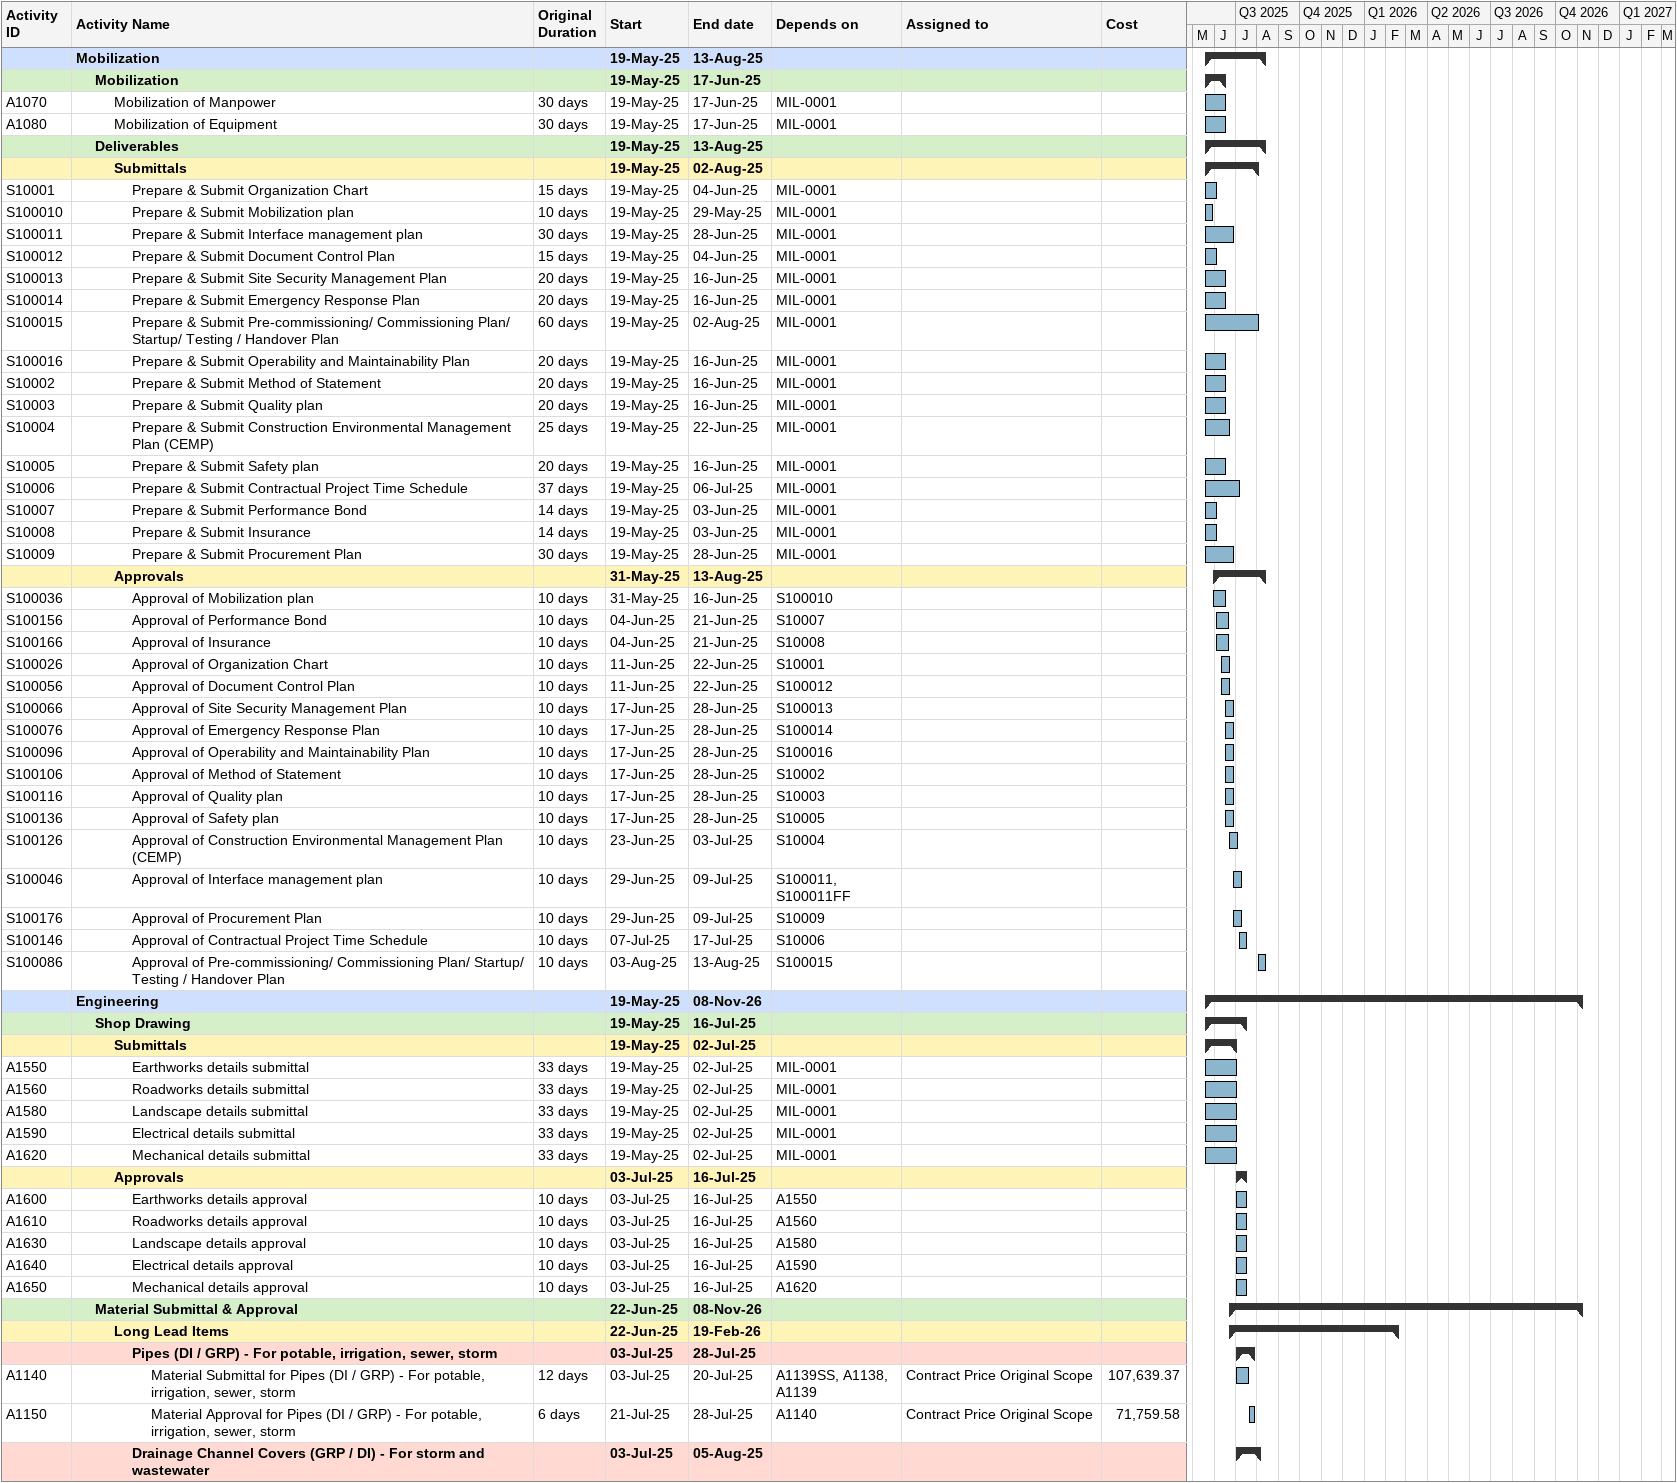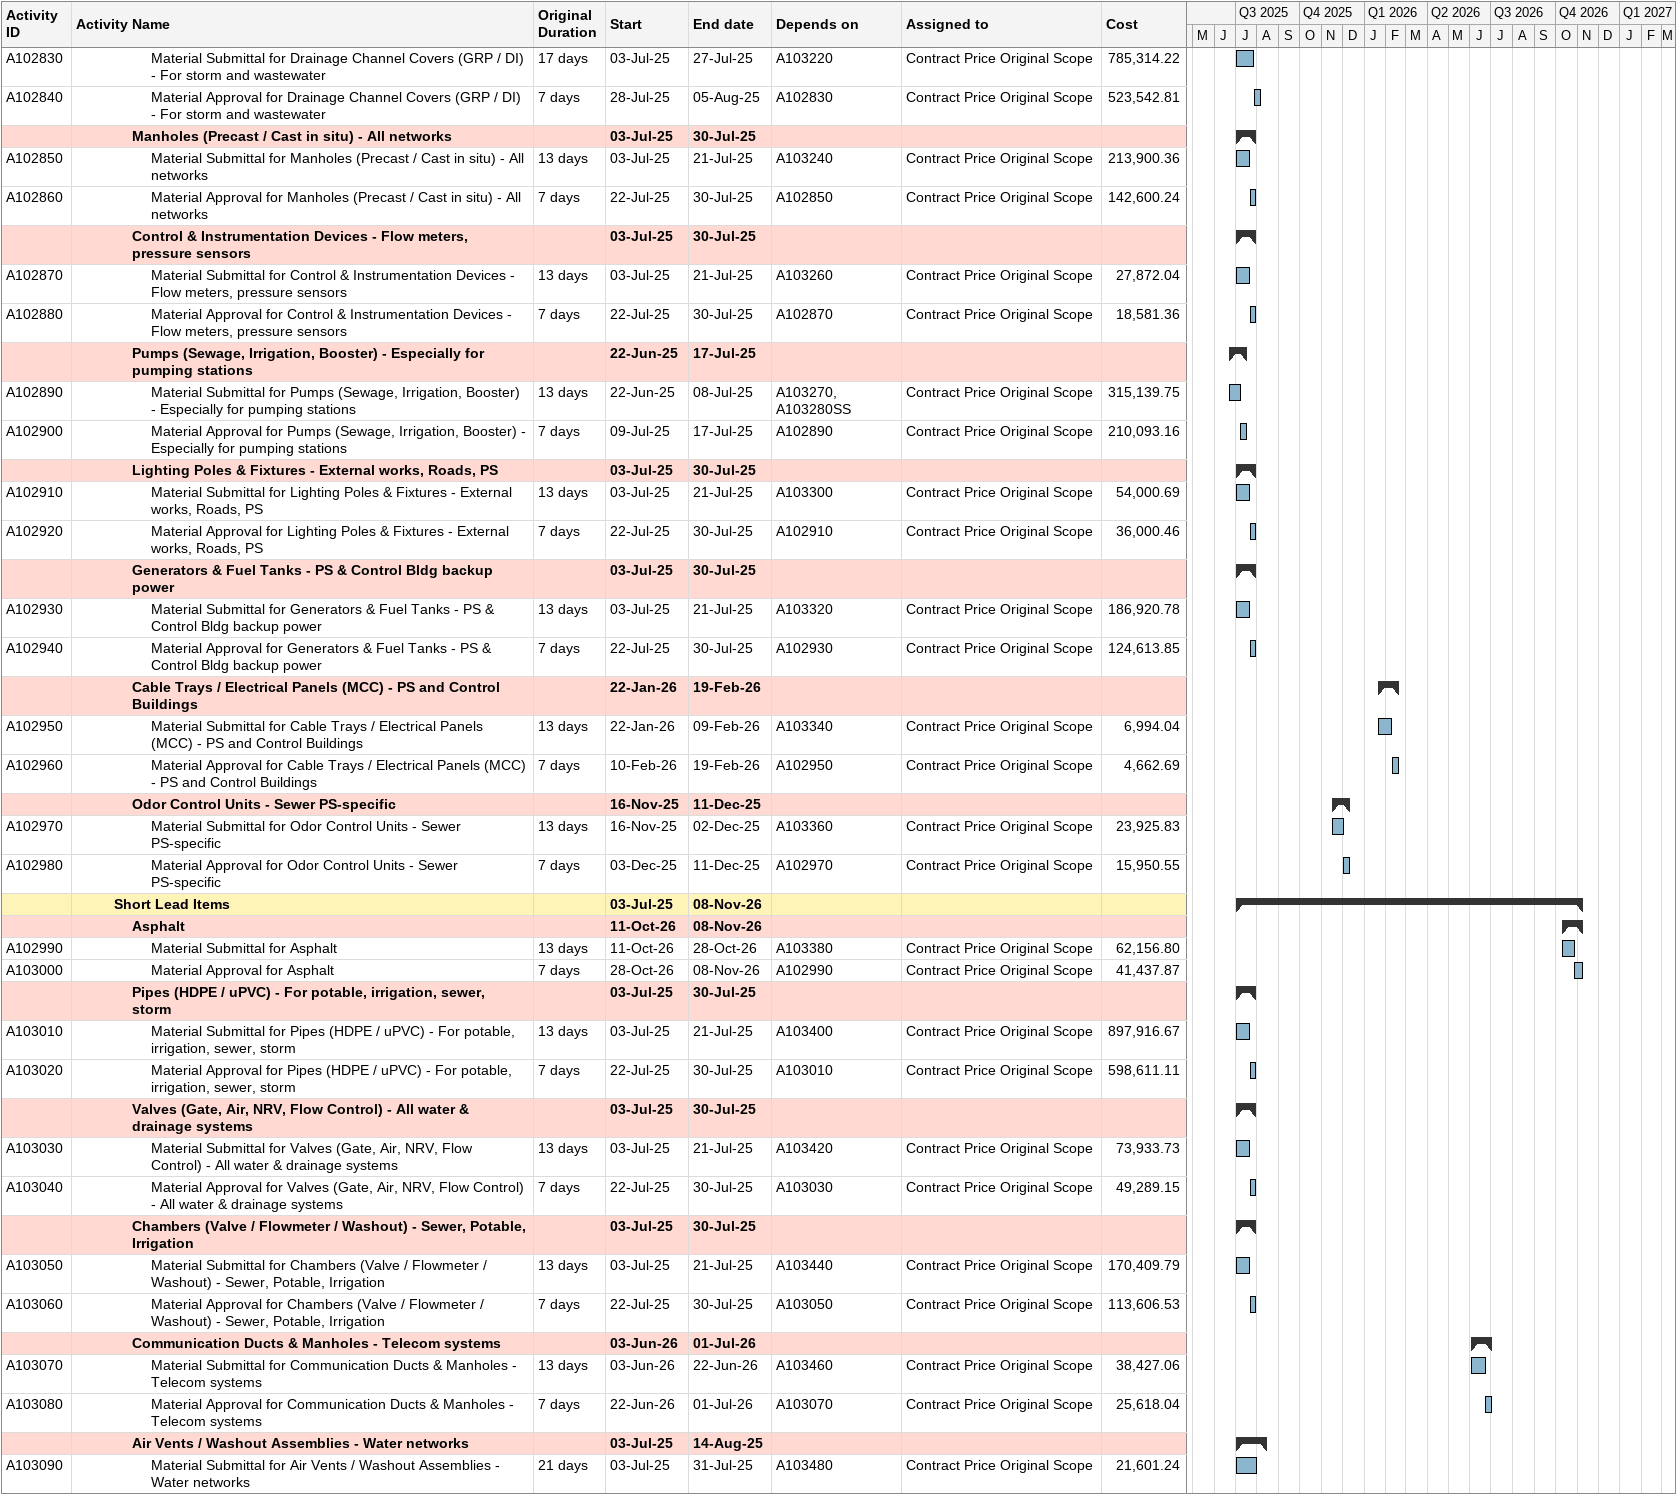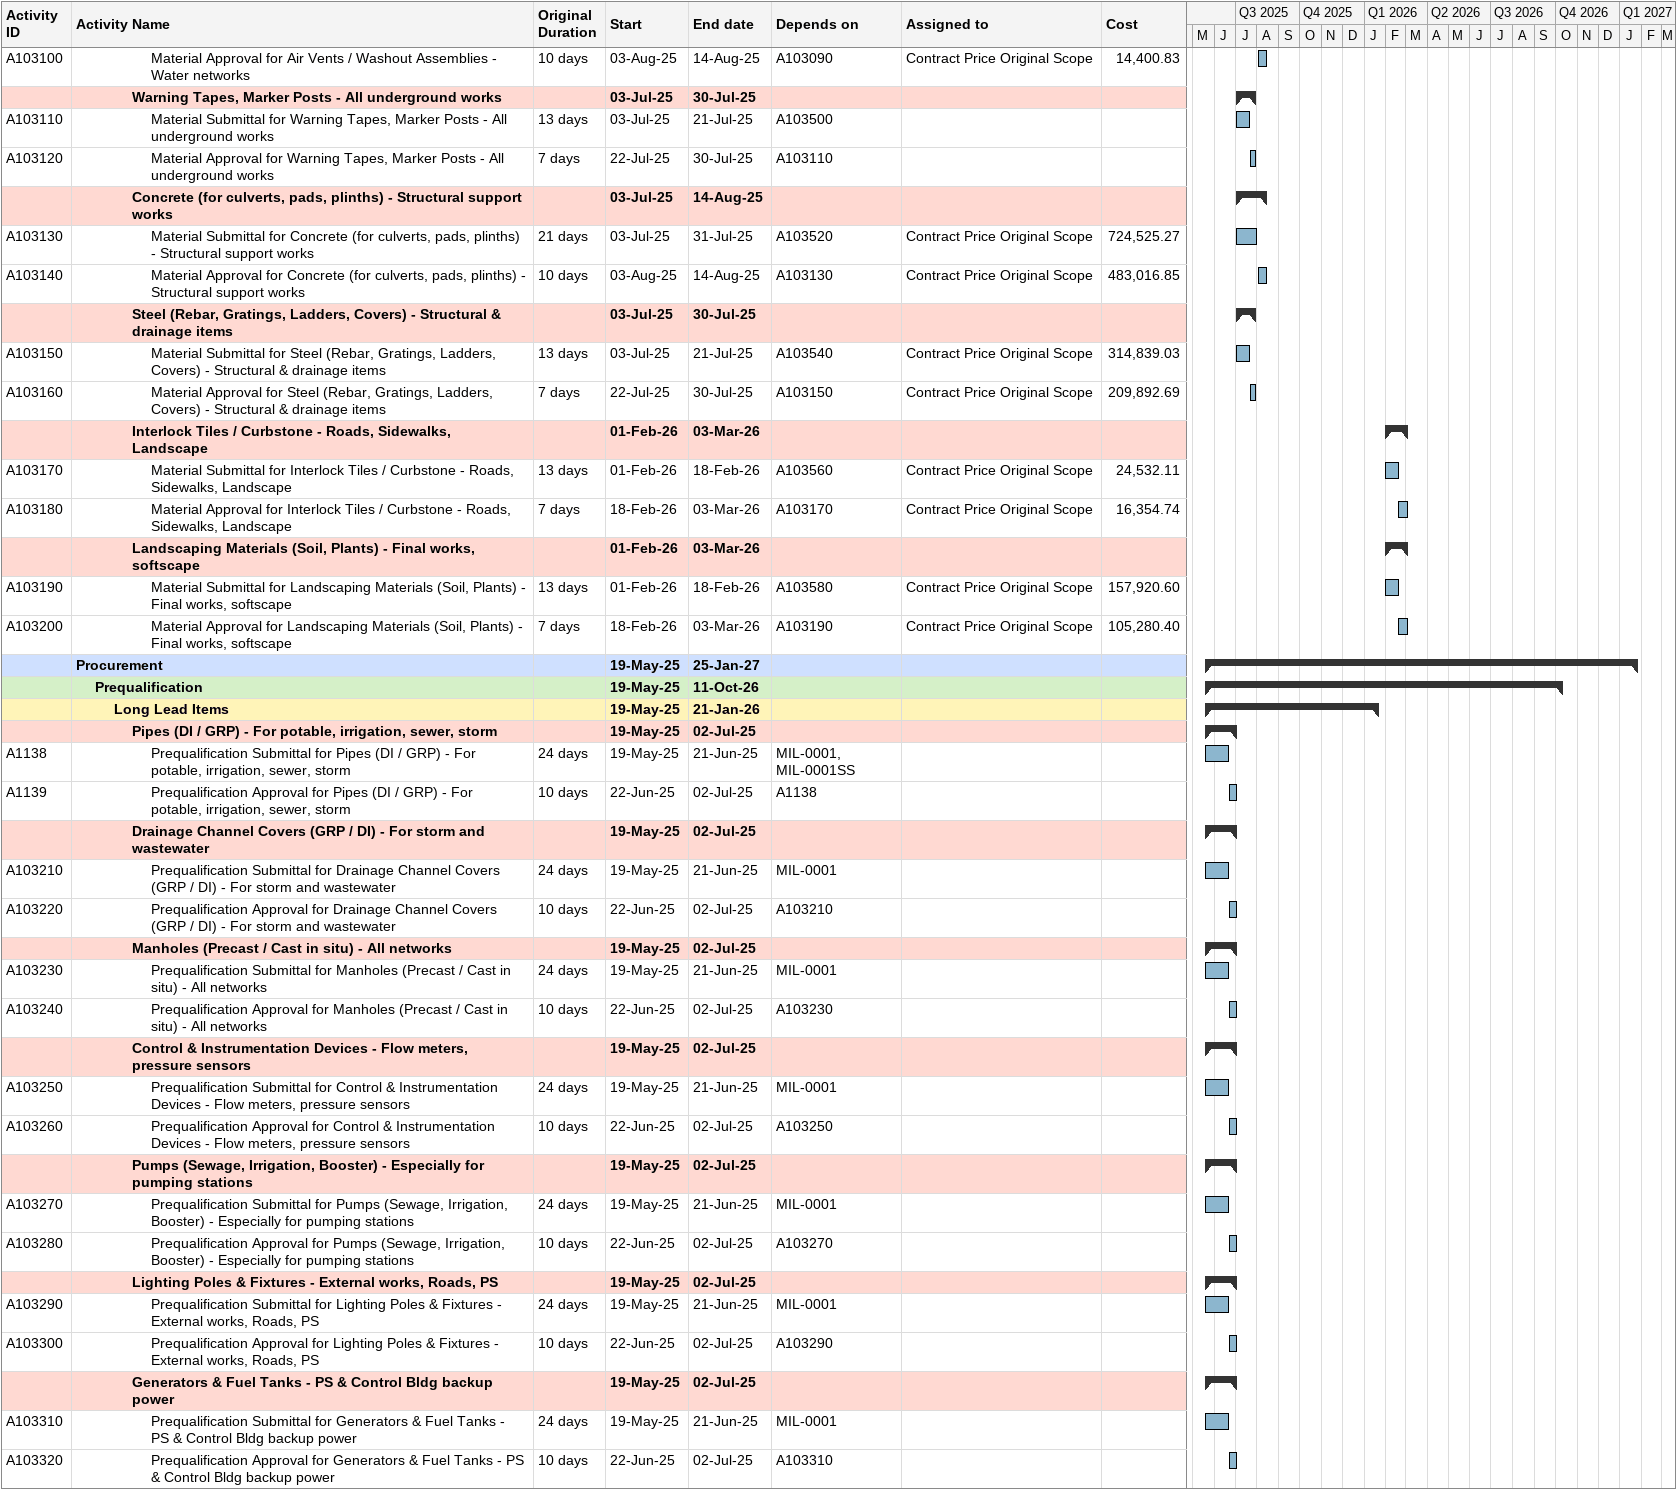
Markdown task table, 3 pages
| ID | Level | Task | Original duration | Start | Finish | Predecessors | Resources | Cost |
|---|---|---|---|---|---|---|---|---|
|  | 1 | **Mobilization** |  | 2025-05-19 | 2025-08-13 |  |  |  |
|  | 2 | **Mobilization** |  | 2025-05-19 | 2025-06-17 |  |  |  |
| A1070 | 3 | Mobilization of Manpower | 30d | 2025-05-19 | 2025-06-17 | MIL-0001 |  |  |
| A1080 | 3 | Mobilization of Equipment | 30d | 2025-05-19 | 2025-06-17 | MIL-0001 |  |  |
|  | 2 | **Deliverables** |  | 2025-05-19 | 2025-08-13 |  |  |  |
|  | 3 | **Submittals** |  | 2025-05-19 | 2025-08-02 |  |  |  |
| S10001 | 4 | Prepare & Submit Organization Chart | 15d | 2025-05-19 | 2025-06-04 | MIL-0001 |  |  |
| S100010 | 4 | Prepare & Submit Mobilization plan | 10d | 2025-05-19 | 2025-05-29 | MIL-0001 |  |  |
| S100011 | 4 | Prepare & Submit Interface management plan | 30d | 2025-05-19 | 2025-06-28 | MIL-0001 |  |  |
| S100012 | 4 | Prepare & Submit Document Control Plan | 15d | 2025-05-19 | 2025-06-04 | MIL-0001 |  |  |
| S100013 | 4 | Prepare & Submit Site Security Management Plan | 20d | 2025-05-19 | 2025-06-16 | MIL-0001 |  |  |
| S100014 | 4 | Prepare & Submit Emergency Response Plan | 20d | 2025-05-19 | 2025-06-16 | MIL-0001 |  |  |
| S100015 | 4 | Prepare & Submit Pre-commissioning/ Commissioning Plan/ Startup/ Testing / Handover Plan | 60d | 2025-05-19 | 2025-08-02 | MIL-0001 |  |  |
| S100016 | 4 | Prepare & Submit Operability and Maintainability Plan | 20d | 2025-05-19 | 2025-06-16 | MIL-0001 |  |  |
| S10002 | 4 | Prepare & Submit Method of Statement | 20d | 2025-05-19 | 2025-06-16 | MIL-0001 |  |  |
| S10003 | 4 | Prepare & Submit Quality plan | 20d | 2025-05-19 | 2025-06-16 | MIL-0001 |  |  |
| S10004 | 4 | Prepare & Submit Construction Environmental Management Plan (CEMP) | 25d | 2025-05-19 | 2025-06-22 | MIL-0001 |  |  |
| S10005 | 4 | Prepare & Submit Safety plan | 20d | 2025-05-19 | 2025-06-16 | MIL-0001 |  |  |
| S10006 | 4 | Prepare & Submit Contractual Project Time Schedule | 37d | 2025-05-19 | 2025-07-06 | MIL-0001 |  |  |
| S10007 | 4 | Prepare & Submit Performance Bond | 14d | 2025-05-19 | 2025-06-03 | MIL-0001 |  |  |
| S10008 | 4 | Prepare & Submit Insurance | 14d | 2025-05-19 | 2025-06-03 | MIL-0001 |  |  |
| S10009 | 4 | Prepare & Submit Procurement Plan | 30d | 2025-05-19 | 2025-06-28 | MIL-0001 |  |  |
|  | 3 | **Approvals** |  | 2025-05-31 | 2025-08-13 |  |  |  |
| S100036 | 4 | Approval of Mobilization plan | 10d | 2025-05-31 | 2025-06-16 | S100010 |  |  |
| S100156 | 4 | Approval of Performance Bond | 10d | 2025-06-04 | 2025-06-21 | S10007 |  |  |
| S100166 | 4 | Approval of Insurance | 10d | 2025-06-04 | 2025-06-21 | S10008 |  |  |
| S100026 | 4 | Approval of Organization Chart | 10d | 2025-06-11 | 2025-06-22 | S10001 |  |  |
| S100056 | 4 | Approval of Document Control Plan | 10d | 2025-06-11 | 2025-06-22 | S100012 |  |  |
| S100066 | 4 | Approval of Site Security Management Plan | 10d | 2025-06-17 | 2025-06-28 | S100013 |  |  |
| S100076 | 4 | Approval of Emergency Response Plan | 10d | 2025-06-17 | 2025-06-28 | S100014 |  |  |
| S100096 | 4 | Approval of Operability and Maintainability Plan | 10d | 2025-06-17 | 2025-06-28 | S100016 |  |  |
| S100106 | 4 | Approval of Method of Statement | 10d | 2025-06-17 | 2025-06-28 | S10002 |  |  |
| S100116 | 4 | Approval of Quality plan | 10d | 2025-06-17 | 2025-06-28 | S10003 |  |  |
| S100136 | 4 | Approval of Safety plan | 10d | 2025-06-17 | 2025-06-28 | S10005 |  |  |
| S100126 | 4 | Approval of Construction Environmental Management Plan (CEMP) | 10d | 2025-06-23 | 2025-07-03 | S10004 |  |  |
| S100046 | 4 | Approval of Interface management plan | 10d | 2025-06-29 | 2025-07-09 | S100011, S100011FF |  |  |
| S100176 | 4 | Approval of Procurement Plan | 10d | 2025-06-29 | 2025-07-09 | S10009 |  |  |
| S100146 | 4 | Approval of Contractual Project Time Schedule | 10d | 2025-07-07 | 2025-07-17 | S10006 |  |  |
| S100086 | 4 | Approval of Pre-commissioning/ Commissioning Plan/ Startup/ Testing / Handover Plan | 10d | 2025-08-03 | 2025-08-13 | S100015 |  |  |
|  | 1 | **Engineering** |  | 2025-05-19 | 2026-11-08 |  |  |  |
|  | 2 | **Shop Drawing** |  | 2025-05-19 | 2025-07-16 |  |  |  |
|  | 3 | **Submittals** |  | 2025-05-19 | 2025-07-02 |  |  |  |
| A1550 | 4 | Earthworks details submittal | 33d | 2025-05-19 | 2025-07-02 | MIL-0001 |  |  |
| A1560 | 4 | Roadworks details submittal | 33d | 2025-05-19 | 2025-07-02 | MIL-0001 |  |  |
| A1580 | 4 | Landscape details submittal | 33d | 2025-05-19 | 2025-07-02 | MIL-0001 |  |  |
| A1590 | 4 | Electrical details submittal | 33d | 2025-05-19 | 2025-07-02 | MIL-0001 |  |  |
| A1620 | 4 | Mechanical details submittal | 33d | 2025-05-19 | 2025-07-02 | MIL-0001 |  |  |
|  | 3 | **Approvals** |  | 2025-07-03 | 2025-07-16 |  |  |  |
| A1600 | 4 | Earthworks details approval | 10d | 2025-07-03 | 2025-07-16 | A1550 |  |  |
| A1610 | 4 | Roadworks details approval | 10d | 2025-07-03 | 2025-07-16 | A1560 |  |  |
| A1630 | 4 | Landscape details approval | 10d | 2025-07-03 | 2025-07-16 | A1580 |  |  |
| A1640 | 4 | Electrical details approval | 10d | 2025-07-03 | 2025-07-16 | A1590 |  |  |
| A1650 | 4 | Mechanical details approval | 10d | 2025-07-03 | 2025-07-16 | A1620 |  |  |
|  | 2 | **Material Submittal & Approval** |  | 2025-06-22 | 2026-11-08 |  |  |  |
|  | 3 | **Long Lead Items** |  | 2025-06-22 | 2026-02-19 |  |  |  |
|  | 4 | **Pipes (DI / GRP) - For potable, irrigation, sewer, storm** |  | 2025-07-03 | 2025-07-28 |  |  |  |
| A1140 | 5 | Material Submittal for Pipes (DI / GRP) - For potable, irrigation, sewer, storm | 12d | 2025-07-03 | 2025-07-20 | A1139SS, A1138, A1139 | Contract Price Original Scope | 107639.37 |
| A1150 | 5 | Material Approval for Pipes (DI / GRP) - For potable, irrigation, sewer, storm | 6d | 2025-07-21 | 2025-07-28 | A1140 | Contract Price Original Scope | 71759.58 |
|  | 4 | **Drainage Channel Covers (GRP / DI) - For storm and wastewater** |  | 2025-07-03 | 2025-08-05 |  |  |  |
| A102830 | 5 | Material Submittal for Drainage Channel Covers (GRP / DI) - For storm and wastewater | 17d | 2025-07-03 | 2025-07-27 | A103220 | Contract Price Original Scope | 785314.22 |
| A102840 | 5 | Material Approval for Drainage Channel Covers (GRP / DI) - For storm and wastewater | 7d | 2025-07-28 | 2025-08-05 | A102830 | Contract Price Original Scope | 523542.81 |
|  | 4 | **Manholes (Precast / Cast in situ) - All networks** |  | 2025-07-03 | 2025-07-30 |  |  |  |
| A102850 | 5 | Material Submittal for Manholes (Precast / Cast in situ) - All networks | 13d | 2025-07-03 | 2025-07-21 | A103240 | Contract Price Original Scope | 213900.36 |
| A102860 | 5 | Material Approval for Manholes (Precast / Cast in situ) - All networks | 7d | 2025-07-22 | 2025-07-30 | A102850 | Contract Price Original Scope | 142600.24 |
|  | 4 | **Control & Instrumentation Devices - Flow meters, pressure sensors** |  | 2025-07-03 | 2025-07-30 |  |  |  |
| A102870 | 5 | Material Submittal for Control & Instrumentation Devices - Flow meters, pressure sensors | 13d | 2025-07-03 | 2025-07-21 | A103260 | Contract Price Original Scope | 27872.04 |
| A102880 | 5 | Material Approval for Control & Instrumentation Devices - Flow meters, pressure sensors | 7d | 2025-07-22 | 2025-07-30 | A102870 | Contract Price Original Scope | 18581.36 |
|  | 4 | **Pumps (Sewage, Irrigation, Booster) - Especially for pumping stations** |  | 2025-06-22 | 2025-07-17 |  |  |  |
| A102890 | 5 | Material Submittal for Pumps (Sewage, Irrigation, Booster) - Especially for pumping stations | 13d | 2025-06-22 | 2025-07-08 | A103270, A103280SS | Contract Price Original Scope | 315139.75 |
| A102900 | 5 | Material Approval for Pumps (Sewage, Irrigation, Booster) - Especially for pumping stations | 7d | 2025-07-09 | 2025-07-17 | A102890 | Contract Price Original Scope | 210093.16 |
|  | 4 | **Lighting Poles & Fixtures - External works, Roads, PS** |  | 2025-07-03 | 2025-07-30 |  |  |  |
| A102910 | 5 | Material Submittal for Lighting Poles & Fixtures - External works, Roads, PS | 13d | 2025-07-03 | 2025-07-21 | A103300 | Contract Price Original Scope | 54000.69 |
| A102920 | 5 | Material Approval for Lighting Poles & Fixtures - External works, Roads, PS | 7d | 2025-07-22 | 2025-07-30 | A102910 | Contract Price Original Scope | 36000.46 |
|  | 4 | **Generators & Fuel Tanks - PS & Control Bldg backup power** |  | 2025-07-03 | 2025-07-30 |  |  |  |
| A102930 | 5 | Material Submittal for Generators & Fuel Tanks - PS & Control Bldg backup power | 13d | 2025-07-03 | 2025-07-21 | A103320 | Contract Price Original Scope | 186920.78 |
| A102940 | 5 | Material Approval for Generators & Fuel Tanks - PS & Control Bldg backup power | 7d | 2025-07-22 | 2025-07-30 | A102930 | Contract Price Original Scope | 124613.85 |
|  | 4 | **Cable Trays / Electrical Panels (MCC) - PS and Control Buildings** |  | 2026-01-22 | 2026-02-19 |  |  |  |
| A102950 | 5 | Material Submittal for Cable Trays / Electrical Panels (MCC) - PS and Control Buildings | 13d | 2026-01-22 | 2026-02-09 | A103340 | Contract Price Original Scope | 6994.04 |
| A102960 | 5 | Material Approval for Cable Trays / Electrical Panels (MCC) - PS and Control Buildings | 7d | 2026-02-10 | 2026-02-19 | A102950 | Contract Price Original Scope | 4662.69 |
|  | 4 | **Odor Control Units - Sewer PS-specific** |  | 2025-11-16 | 2025-12-11 |  |  |  |
| A102970 | 5 | Material Submittal for Odor Control Units - Sewer PS-specific | 13d | 2025-11-16 | 2025-12-02 | A103360 | Contract Price Original Scope | 23925.83 |
| A102980 | 5 | Material Approval for Odor Control Units - Sewer PS-specific | 7d | 2025-12-03 | 2025-12-11 | A102970 | Contract Price Original Scope | 15950.55 |
|  | 3 | **Short Lead Items** |  | 2025-07-03 | 2026-11-08 |  |  |  |
|  | 4 | **Asphalt** |  | 2026-10-11 | 2026-11-08 |  |  |  |
| A102990 | 5 | Material Submittal for Asphalt | 13d | 2026-10-11 | 2026-10-28 | A103380 | Contract Price Original Scope | 62156.80 |
| A103000 | 5 | Material Approval for Asphalt | 7d | 2026-10-28 | 2026-11-08 | A102990 | Contract Price Original Scope | 41437.87 |
|  | 4 | **Pipes (HDPE / uPVC) - For potable, irrigation, sewer, storm** |  | 2025-07-03 | 2025-07-30 |  |  |  |
| A103010 | 5 | Material Submittal for Pipes (HDPE / uPVC) - For potable, irrigation, sewer, storm | 13d | 2025-07-03 | 2025-07-21 | A103400 | Contract Price Original Scope | 897916.67 |
| A103020 | 5 | Material Approval for Pipes (HDPE / uPVC) - For potable, irrigation, sewer, storm | 7d | 2025-07-22 | 2025-07-30 | A103010 | Contract Price Original Scope | 598611.11 |
|  | 4 | **Valves (Gate, Air, NRV, Flow Control) - All water & drainage systems** |  | 2025-07-03 | 2025-07-30 |  |  |  |
| A103030 | 5 | Material Submittal for Valves (Gate, Air, NRV, Flow Control) - All water & drainage systems | 13d | 2025-07-03 | 2025-07-21 | A103420 | Contract Price Original Scope | 73933.73 |
| A103040 | 5 | Material Approval for Valves (Gate, Air, NRV, Flow Control) - All water & drainage systems | 7d | 2025-07-22 | 2025-07-30 | A103030 | Contract Price Original Scope | 49289.15 |
|  | 4 | **Chambers (Valve / Flowmeter / Washout) - Sewer, Potable, Irrigation** |  | 2025-07-03 | 2025-07-30 |  |  |  |
| A103050 | 5 | Material Submittal for Chambers (Valve / Flowmeter / Washout) - Sewer, Potable, Irrigation | 13d | 2025-07-03 | 2025-07-21 | A103440 | Contract Price Original Scope | 170409.79 |
| A103060 | 5 | Material Approval for Chambers (Valve / Flowmeter / Washout) - Sewer, Potable, Irrigation | 7d | 2025-07-22 | 2025-07-30 | A103050 | Contract Price Original Scope | 113606.53 |
|  | 4 | **Communication Ducts & Manholes - Telecom systems** |  | 2026-06-03 | 2026-07-01 |  |  |  |
| A103070 | 5 | Material Submittal for Communication Ducts & Manholes - Telecom systems | 13d | 2026-06-03 | 2026-06-22 | A103460 | Contract Price Original Scope | 38427.06 |
| A103080 | 5 | Material Approval for Communication Ducts & Manholes - Telecom systems | 7d | 2026-06-22 | 2026-07-01 | A103070 | Contract Price Original Scope | 25618.04 |
|  | 4 | **Air Vents / Washout Assemblies - Water networks** |  | 2025-07-03 | 2025-08-14 |  |  |  |
| A103090 | 5 | Material Submittal for Air Vents / Washout Assemblies - Water networks | 21d | 2025-07-03 | 2025-07-31 | A103480 | Contract Price Original Scope | 21601.24 |
| A103100 | 5 | Material Approval for Air Vents / Washout Assemblies - Water networks | 10d | 2025-08-03 | 2025-08-14 | A103090 | Contract Price Original Scope | 14400.83 |
|  | 4 | **Warning Tapes, Marker Posts - All underground works** |  | 2025-07-03 | 2025-07-30 |  |  |  |
| A103110 | 5 | Material Submittal for Warning Tapes, Marker Posts - All underground works | 13d | 2025-07-03 | 2025-07-21 | A103500 |  |  |
| A103120 | 5 | Material Approval for Warning Tapes, Marker Posts - All underground works | 7d | 2025-07-22 | 2025-07-30 | A103110 |  |  |
|  | 4 | **Concrete (for culverts, pads, plinths) - Structural support works** |  | 2025-07-03 | 2025-08-14 |  |  |  |
| A103130 | 5 | Material Submittal for Concrete (for culverts, pads, plinths) - Structural support works | 21d | 2025-07-03 | 2025-07-31 | A103520 | Contract Price Original Scope | 724525.27 |
| A103140 | 5 | Material Approval for Concrete (for culverts, pads, plinths) - Structural support works | 10d | 2025-08-03 | 2025-08-14 | A103130 | Contract Price Original Scope | 483016.85 |
|  | 4 | **Steel (Rebar, Gratings, Ladders, Covers) - Structural & drainage items** |  | 2025-07-03 | 2025-07-30 |  |  |  |
| A103150 | 5 | Material Submittal for Steel (Rebar, Gratings, Ladders, Covers) - Structural & drainage items | 13d | 2025-07-03 | 2025-07-21 | A103540 | Contract Price Original Scope | 314839.03 |
| A103160 | 5 | Material Approval for Steel (Rebar, Gratings, Ladders, Covers) - Structural & drainage items | 7d | 2025-07-22 | 2025-07-30 | A103150 | Contract Price Original Scope | 209892.69 |
|  | 4 | **Interlock Tiles / Curbstone - Roads, Sidewalks, Landscape** |  | 2026-02-01 | 2026-03-03 |  |  |  |
| A103170 | 5 | Material Submittal for Interlock Tiles / Curbstone - Roads, Sidewalks, Landscape | 13d | 2026-02-01 | 2026-02-18 | A103560 | Contract Price Original Scope | 24532.11 |
| A103180 | 5 | Material Approval for Interlock Tiles / Curbstone - Roads, Sidewalks, Landscape | 7d | 2026-02-18 | 2026-03-03 | A103170 | Contract Price Original Scope | 16354.74 |
|  | 4 | **Landscaping Materials (Soil, Plants) - Final works, softscape** |  | 2026-02-01 | 2026-03-03 |  |  |  |
| A103190 | 5 | Material Submittal for Landscaping Materials (Soil, Plants) - Final works, softscape | 13d | 2026-02-01 | 2026-02-18 | A103580 | Contract Price Original Scope | 157920.60 |
| A103200 | 5 | Material Approval for Landscaping Materials (Soil, Plants) - Final works, softscape | 7d | 2026-02-18 | 2026-03-03 | A103190 | Contract Price Original Scope | 105280.40 |
|  | 1 | **Procurement** |  | 2025-05-19 | 2027-01-25 |  |  |  |
|  | 2 | **Prequalification** |  | 2025-05-19 | 2026-10-11 |  |  |  |
|  | 3 | **Long Lead Items** |  | 2025-05-19 | 2026-01-21 |  |  |  |
|  | 4 | **Pipes (DI / GRP) - For potable, irrigation, sewer, storm** |  | 2025-05-19 | 2025-07-02 |  |  |  |
| A1138 | 5 | Prequalification Submittal for Pipes (DI / GRP) - For potable, irrigation, sewer, storm | 24d | 2025-05-19 | 2025-06-21 | MIL-0001, MIL-0001SS |  |  |
| A1139 | 5 | Prequalification Approval for Pipes (DI / GRP) - For potable, irrigation, sewer, storm | 10d | 2025-06-22 | 2025-07-02 | A1138 |  |  |
|  | 4 | **Drainage Channel Covers (GRP / DI) - For storm and wastewater** |  | 2025-05-19 | 2025-07-02 |  |  |  |
| A103210 | 5 | Prequalification Submittal for Drainage Channel Covers (GRP / DI) - For storm and wastewater | 24d | 2025-05-19 | 2025-06-21 | MIL-0001 |  |  |
| A103220 | 5 | Prequalification Approval for Drainage Channel Covers (GRP / DI) - For storm and wastewater | 10d | 2025-06-22 | 2025-07-02 | A103210 |  |  |
|  | 4 | **Manholes (Precast / Cast in situ) - All networks** |  | 2025-05-19 | 2025-07-02 |  |  |  |
| A103230 | 5 | Prequalification Submittal for Manholes (Precast / Cast in situ) - All networks | 24d | 2025-05-19 | 2025-06-21 | MIL-0001 |  |  |
| A103240 | 5 | Prequalification Approval for Manholes (Precast / Cast in situ) - All networks | 10d | 2025-06-22 | 2025-07-02 | A103230 |  |  |
|  | 4 | **Control & Instrumentation Devices - Flow meters, pressure sensors** |  | 2025-05-19 | 2025-07-02 |  |  |  |
| A103250 | 5 | Prequalification Submittal for Control & Instrumentation Devices - Flow meters, pressure sensors | 24d | 2025-05-19 | 2025-06-21 | MIL-0001 |  |  |
| A103260 | 5 | Prequalification Approval for Control & Instrumentation Devices - Flow meters, pressure sensors | 10d | 2025-06-22 | 2025-07-02 | A103250 |  |  |
|  | 4 | **Pumps (Sewage, Irrigation, Booster) - Especially for pumping stations** |  | 2025-05-19 | 2025-07-02 |  |  |  |
| A103270 | 5 | Prequalification Submittal for Pumps (Sewage, Irrigation, Booster) - Especially for pumping stations | 24d | 2025-05-19 | 2025-06-21 | MIL-0001 |  |  |
| A103280 | 5 | Prequalification Approval for Pumps (Sewage, Irrigation, Booster) - Especially for pumping stations | 10d | 2025-06-22 | 2025-07-02 | A103270 |  |  |
|  | 4 | **Lighting Poles & Fixtures - External works, Roads, PS** |  | 2025-05-19 | 2025-07-02 |  |  |  |
| A103290 | 5 | Prequalification Submittal for Lighting Poles & Fixtures - External works, Roads, PS | 24d | 2025-05-19 | 2025-06-21 | MIL-0001 |  |  |
| A103300 | 5 | Prequalification Approval for Lighting Poles & Fixtures - External works, Roads, PS | 10d | 2025-06-22 | 2025-07-02 | A103290 |  |  |
|  | 4 | **Generators & Fuel Tanks - PS & Control Bldg backup power** |  | 2025-05-19 | 2025-07-02 |  |  |  |
| A103310 | 5 | Prequalification Submittal for Generators & Fuel Tanks - PS & Control Bldg backup power | 24d | 2025-05-19 | 2025-06-21 | MIL-0001 |  |  |
| A103320 | 5 | Prequalification Approval for Generators & Fuel Tanks - PS & Control Bldg backup power | 10d | 2025-06-22 | 2025-07-02 | A103310 |  |  |
